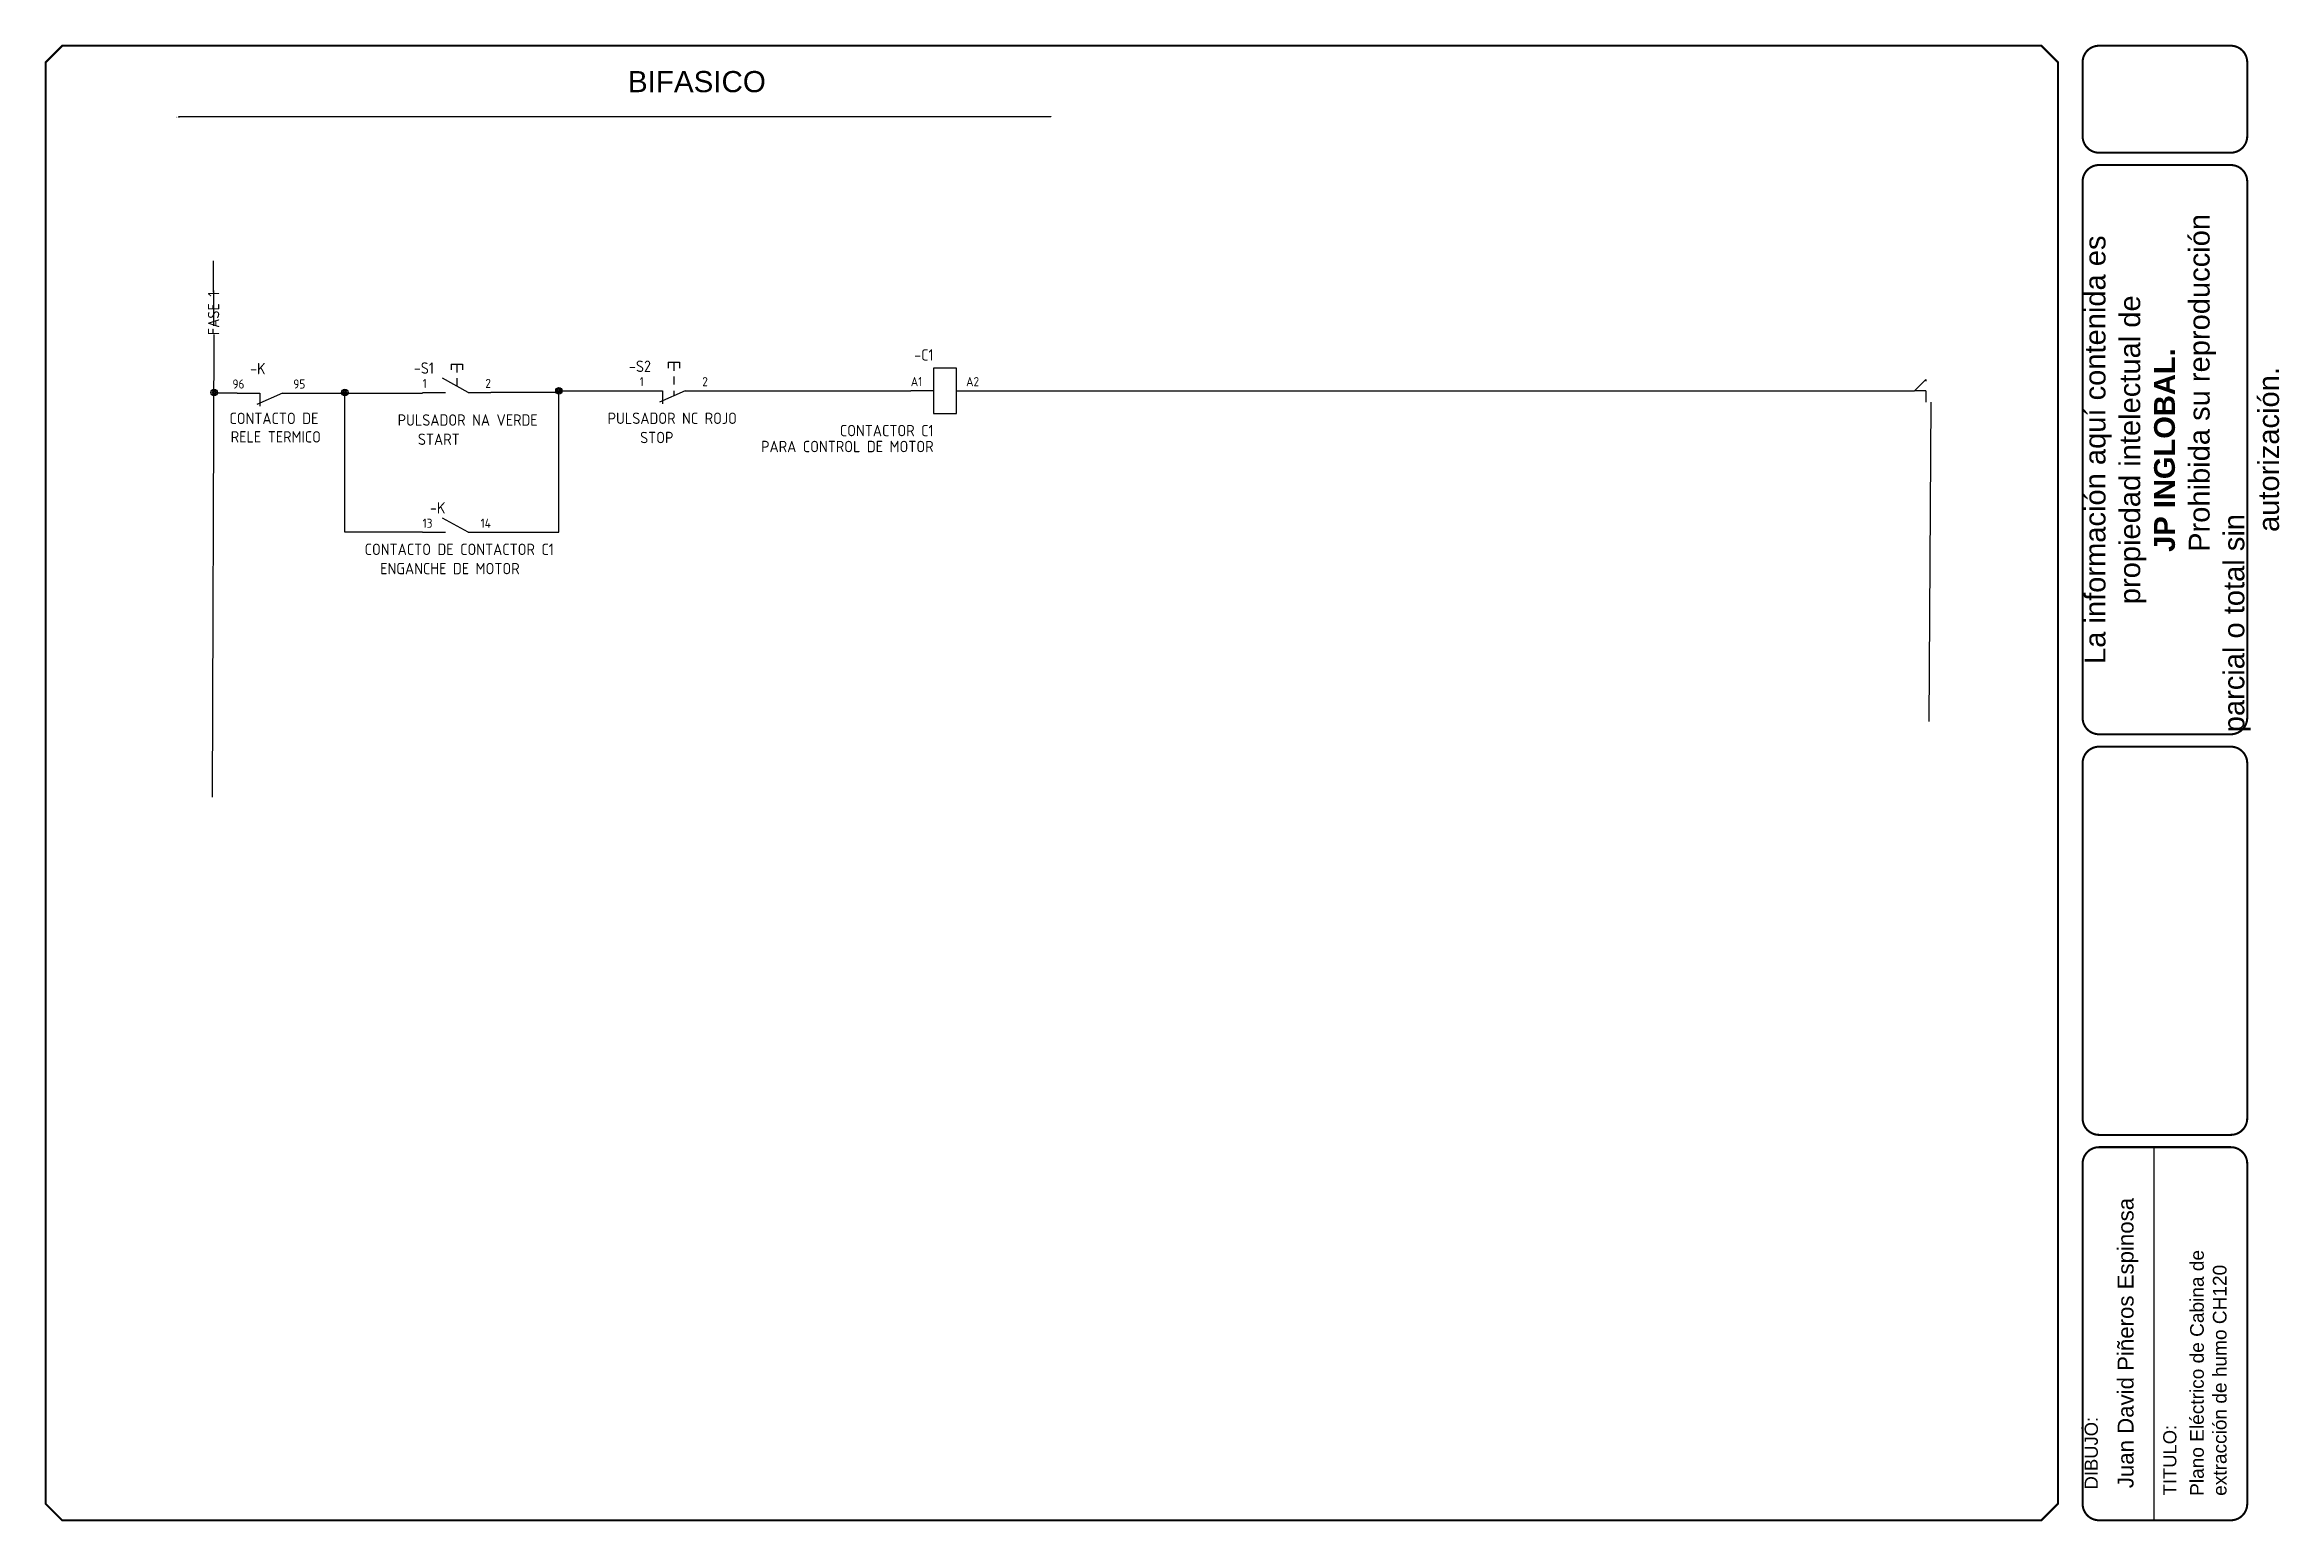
# Model space of a CAD drawing. Header units: inches. Extents: x 1 to 983, y 0 to 649.
import ezdxf
from ezdxf.enums import TextEntityAlignment as Align

# ---------------------------------------------------------------- set-up
doc = ezdxf.new("R2010")
doc.units = ezdxf.units.IN
doc.header["$MEASUREMENT"] = 0
for name, color, linetype in [('DESC', 150, 'Continuous'), ('DESCCHILD', 20, 'Continuous'), ('LOC', 8, 'Continuous'), ('MISC', 7, 'Continuous'), ('SYMS', 7, 'Continuous'), ('TAGS', 150, 'Continuous'), ('TERMS', 123, 'Continuous'), ('TITLE', 7, 'Continuous'), ('YEL_14_THHN', 7, 'Continuous')]:
    doc.layers.add(name, color=color, linetype=linetype)
doc.styles.get("Standard").update_dxf_attribs({"font": 'arial.ttf'})
doc.styles.add('WD_IEC', font='ISOCP2.shx', dxfattribs={"width": 0.9, "height": 4})
doc.dimstyles.get("Standard").update_dxf_attribs({"dimtxt": 0.18, "dimasz": 0.18, "dimexe": 0.18, "dimexo": 0.0625, "dimgap": 0.09, "dimtad": 0, "dimtih": 1, "dimtoh": 1, "dimdec": 4, "dimzin": 0, "dimdsep": 46, "dimtxsty": 'Standard', "dimcen": 0.09, "dimadec": 0, "dimazin": 0, "dimtfac": 1, "dimtdec": 4, "dimtofl": 0, "dimtmove": 0, "dimatfit": 3, "dimfxl": 1, "dimtolj": 1, "dimtzin": 0, "dimarcsym": 0})

# ---------------------------------------------------------------- blocks, each defined once
blk = doc.blocks.new('NO_NUM_acade_title')
blk.add_line((32.053, 5.711), (32.053, 0.032))
at = {"layer": 'TITLE'}
for p, q in [((30.594, 22.177), (30.594, 20.781)), ((30.594, 0.281), (30.594, 2.214))]:
    blk.add_line(p, q, dxfattribs=at)
at = {"layer": 'TITLE', "const_width": 0.0312}
blk.add_lwpolyline([(30.594, 0.281), (30.594, 22.177), (30.344, 22.427), (0.281, 22.427), (0.031, 22.177), (0.031, 0.281), (0.281, 0.031), (30.344, 0.031)], close=True, dxfattribs=at)
for points in [[(31.219, 22.427, 0.414214), (30.969, 22.177, 0.414214)], [(33.469, 22.177, 0.414214), (33.219, 22.427, 0.414214)], [(30.969, 21.052, 0.414214), (31.219, 20.802, 0.414214)], [(33.219, 20.802, 0.414214), (33.469, 21.052, 0.414214)], [(31.219, 20.615, 0.414214), (30.969, 20.365, 0.414214)], [(33.469, 20.365, 0.414214), (33.219, 20.615, 0.414214)], [(30.969, 12.219, 0.414214), (31.219, 11.969, 0.414214)], [(33.219, 11.969, 0.414214), (33.469, 12.219, 0.414214)], [(31.219, 11.781, 0.414214), (30.969, 11.531, 0.414214)], [(33.469, 11.531, 0.414214), (33.219, 11.781, 0.414214)], [(30.969, 6.135, 0.414214), (31.219, 5.885, 0.414214)], [(33.219, 5.885, 0.414214), (33.469, 6.135, 0.414214)], [(31.219, 5.698, 0.414214), (30.969, 5.448, 0.414214)], [(33.469, 5.448, 0.414214), (33.219, 5.698, 0.414214)], [(30.969, 0.281, 0.414214), (31.219, 0.031, 0.414214)], [(33.219, 0.031, 0.414214), (33.469, 0.281, 0.414214)]]:
    blk.add_lwpolyline(points, format="xyb", dxfattribs=at)
for points in [[(33.219, 22.427), (31.219, 22.427)], [(30.969, 22.177), (30.969, 21.052)], [(33.469, 22.177), (33.469, 21.052)], [(33.219, 20.802), (31.219, 20.802)], [(30.969, 20.365), (30.969, 12.219)], [(33.219, 20.615), (31.219, 20.615)], [(33.469, 20.365), (33.469, 12.219)], [(31.219, 11.969), (33.219, 11.969)], [(31.219, 11.781), (33.219, 11.781)], [(31.219, 5.885), (33.219, 5.885)], [(30.969, 5.448), (30.969, 0.281)], [(31.219, 5.698), (33.219, 5.698)], [(33.469, 5.448), (33.469, 0.281)], [(31.219, 0.031), (33.219, 0.031)]]:
    blk.add_lwpolyline(points, dxfattribs=at)
at = {"layer": 'TITLE', "color": 7, "const_width": 0.0312}
for points in [[(30.969, 11.531), (30.969, 6.135)], [(33.469, 11.531), (33.469, 6.135)]]:
    blk.add_lwpolyline(points, dxfattribs=at)
at = {"attachment_point": 1, "rotation": 90}
for s, width, heights, insert, char_height in [('\\pi1.0376;La información aquí contenida es \\P\\pi1.9451;propiedad intelectual de\\P\\pi2.7397;{\\fArial|b1|i0|c0|p34;JP INGLOBAL. \\P\\pi0.014096;}Prohibida su reproducción parcial o total sin \\P\\pi3.0418;autorización.', 8.53399, [2.581], (31, 12), 0.31623), ('Juan David Piñeros Espinosa', 4.87681, [0], (31.501, 0.518), 0.24167), ('DIBUJÓ:', 1.84714, [0], (31, 0.5), 0.2), ('TITULO:', 0.5, [0], (32.193, 0.41), 0.2)]:
    blk.add_mtext_dynamic_manual_height_columns(s, width=width, gutter_width=1, heights=heights, dxfattribs=dict(at, insert=insert, char_height=char_height))
blk = doc.blocks.new('*D25')
at = {"layer": 'Defpoints', "color": 0, "transparency": 16777216}
for p in [(59.62, 617.6), (442.97, 617.54), (442.97, 617.54)]:
    blk.add_point(p, dxfattribs=at)
at = {"layer": 'DESC', "color": 0, "lineweight": -2, "transparency": 16777216}
for p, q in [((59.62, 617.54), (59.42, 617.54)), ((59.62, 617.54), (59.62, 617.36)), ((442.79, 617.54), (59.8, 617.54)), ((442.97, 617.6), (442.97, 617.72))]:
    blk.add_line(p, q, dxfattribs=at)
at = {"layer": 'DESC', "color": 0, "transparency": 16777216}
for points in [[(59.8, 617.57), (59.8, 617.51), (59.62, 617.54)], [(442.79, 617.57), (442.79, 617.51), (442.97, 617.54)]]:
    blk.add_solid(points, dxfattribs=at)
at = {"layer": 'DESC', "color": 0, "transparency": 16777216, "insert": (58.84, 617.54), "char_height": 0.18, "attachment_point": 5}
blk.add_mtext('\\A1;110 VAC', dxfattribs=at)
blk = doc.blocks.new('HPB11')
for p, q in [((-1.25, 6.25), (1.25, 6.25)), ((-1.25, 6.25), (-1.25, 5)), ((0, 6.25), (0, 4.38)), ((1.25, 6.25), (1.25, 5)), ((-7.5, 0), (-2.5, 0)), ((2.5, 0), (-3.12, 3.12)), ((0, 3.12), (0, 1.39)), ((2.5, 0), (7.5, 0))]:
    blk.add_line(p, q)
at = {"style": 'WD_IEC'}
for tag, p in [('INST', (-5, 10.12)), ('TAG1', (-5, 4.12)), ('LOC', (-5, 7.12)), ('DESC1', (-5, -10.5)), ('DESC3', (-5, -16.5)), ('DESC2', (-5, -13.5))]:
    blk.add_attdef(tag, text='', height=2.5, dxfattribs=at).set_placement(p, align=Align.RIGHT)
for tag, p, height, flags in [('MFG', (4.92, 12.12), 1.5, 9), ('CAT', (4.92, 9.62), 1.5, 9), ('X4TERM01', (-7.5, 0), 0.32, 1), ('TERM01', (-7.5, 1), 2, 8), ('X8LINK', (0, 0), 0.32, 1), ('X1TERM02', (7.5, 0), 0.32, 1), ('ASSYCODE', (3.5, -2.75), 1, 1), ('FAMILY', (3.5, -4.25), 1, 1), ('CATDESC', (3.5, -5.75), 1, 1), ('CONTACT', (3.5, -7.5), 1, 1), ('COMMON', (4.75, -8.75), 1, 1)]:
    blk.add_attdef(tag, p, '', height=height, dxfattribs=dict(at, flags=flags))
at = {"style": 'WD_IEC', "flags": 8}
blk.add_attdef('TERM02', text='', height=2, dxfattribs=at).set_placement((7.5, 1), align=Align.RIGHT)
at = {"lineweight": 15, "style": 'WD_IEC'}
blk.add_attdef('XREF', text='', height=2.5, dxfattribs=at).set_placement((-5, -7.5), align=Align.RIGHT)
blk = doc.blocks.new('HCR21')
for p, q in [((-7.5, 0), (-2.5, 0)), ((2.5, 0), (-3.12, 3.12)), ((2.5, 0), (7.5, 0))]:
    blk.add_line(p, q)
at = {"style": 'WD_IEC'}
for tag, p in [('INST', (-2.5, 10.12)), ('TAG2', (-2.5, 4.12)), ('LOC', (-2.5, 7.12)), ('DESC2', (-2.5, -12.25)), ('DESC1', (-2.5, -9.25)), ('DESC3', (-2.5, -15.25))]:
    blk.add_attdef(tag, text='', height=2.5, dxfattribs=at).set_placement(p, align=Align.RIGHT)
for tag, p, height, flags in [('X4TERM01', (-7.5, 0), 0.32, 1), ('TERM01', (-7.5, 1), 2, 8), ('X2LINK', (0, 2.27), 0.32, 1), ('X8LINK', (0, 0.77), 0.32, 1), ('X1TERM02', (7.5, 0), 0.32, 1), ('CONTACT', (6.5, -2.25), 1, 1), ('FAMILY', (6.5, -3.75), 1, 1), ('COMMON', (7.75, -3.5), 1, 1)]:
    blk.add_attdef(tag, p, '', height=height, dxfattribs=dict(at, flags=flags))
at = {"style": 'WD_IEC', "flags": 8}
for tag, height, p in [('TERM02', 2, (7.5, 1)), ('XREF', 2.5, (-2.5, -6.25))]:
    blk.add_attdef(tag, text='', height=height, dxfattribs=at).set_placement(p, align=Align.RIGHT)
blk = doc.blocks.new('HPB12')
for p, q in [((-1.25, 6.25), (1.25, 6.25)), ((-1.25, 6.25), (-1.25, 5)), ((0, 6.25), (0, 4.38)), ((1.25, 6.25), (1.25, 5)), ((-7.5, 0), (-2.5, 0)), ((2.5, 0), (-3.12, -2.5)), ((-2.5, 0), (-2.5, -2.87)), ((0, 3.12), (0, 1.39)), ((0, 0), (0, -1.11)), ((2.5, 0), (7.5, 0))]:
    blk.add_line(p, q)
at = {"style": 'WD_IEC'}
for tag, p in [('INST', (-5, 10.12)), ('TAG1', (-5, 4.12)), ('LOC', (-5, 7.12)), ('DESC1', (-5, -10.5)), ('DESC3', (-5, -16.5)), ('DESC2', (-5, -13.5))]:
    blk.add_attdef(tag, text='', height=2.5, dxfattribs=at).set_placement(p, align=Align.RIGHT)
for tag, p, height, flags in [('MFG', (4.92, 12.12), 1.5, 9), ('CAT', (4.92, 9.62), 1.5, 9), ('X4TERM01', (-7.5, 0), 0.32, 1), ('TERM01', (-7.5, 1), 2, 8), ('X1TERM02', (7.5, 0), 0.32, 1), ('X8LINK', (0, -1.74), 0.32, 1), ('ASSYCODE', (3.5, -2.75), 1, 1), ('FAMILY', (3.5, -4.25), 1, 1), ('CATDESC', (3.5, -5.75), 1, 1), ('CONTACT', (3.5, -7.5), 1, 1), ('COMMON', (4.75, -8.75), 1, 1)]:
    blk.add_attdef(tag, p, '', height=height, dxfattribs=dict(at, flags=flags))
at = {"style": 'WD_IEC', "flags": 8}
blk.add_attdef('TERM02', text='', height=2, dxfattribs=at).set_placement((7.5, 1), align=Align.RIGHT)
at = {"lineweight": 15, "style": 'WD_IEC'}
blk.add_attdef('XREF', text='', height=2.5, dxfattribs=at).set_placement((-5, -7.5), align=Align.RIGHT)
blk = doc.blocks.new('WDDOT')
for radius in [0.72, 0.449, 0.223]:
    blk.add_circle((0, 0), radius)
blk = doc.blocks.new('HCR1')
for p, q in [((-2.5, 0), (-7.5, 0)), ((2.5, 0), (7.5, 0))]:
    blk.add_line(p, q)
blk.add_lwpolyline([(-2.5, -5), (2.5, -5), (2.5, 5), (-2.5, 5)], close=True)
at = {"style": 'WD_IEC'}
for tag, p in [('INST', (-2.5, 13.62)), ('LOC', (-2.5, 10.12)), ('TAG1', (-2.5, 6.62)), ('DESC1', (-2.5, -10)), ('DESC3', (-2.5, -17)), ('DESC2', (-2.5, -13.5))]:
    blk.add_attdef(tag, text='', height=2.5, dxfattribs=at).set_placement(p, align=Align.RIGHT)
for tag, p, height, flags in [('MFG', (4.92, 12.12), 1.5, 9), ('CAT', (4.92, 9.62), 1.5, 9), ('X2LINK', (0, 5), 0.32, 1), ('X4TERM01', (-7.5, 0), 0.32, 1), ('TERM01', (-7.5, 1), 2, 8), ('X1TERM02', (7.5, 0), 0.32, 1), ('X8LINK', (0, -5), 0.32, 1), ('ASSYCODE', (3.5, -1.5), 1, 1), ('FAMILY', (3.5, -3), 1, 1), ('CATDESC', (3.5, -4.5), 1, 1)]:
    blk.add_attdef(tag, p, '', height=height, dxfattribs=dict(at, flags=flags))
at = {"style": 'WD_IEC', "flags": 8}
blk.add_attdef('TERM02', text='', height=2, dxfattribs=at).set_placement((7.5, 1), align=Align.RIGHT)
at = {"lineweight": 15, "style": 'WD_IEC'}
for tag, p in [('NO', (26.25, 0)), ('NC', (26.25, -4))]:
    blk.add_attdef(tag, text='', height=2.5, dxfattribs=at).set_placement(p, align=Align.RIGHT)
for tag, p in [('XREFNO', (27.75, 0)), ('XREFNC', (27.75, -4))]:
    blk.add_attdef(tag, p, '', height=2.5, dxfattribs=at)
blk = doc.blocks.new('VT0_LGENERIC')
at = {"style": 'WD_IEC'}
blk.add_attdef('COLOR', text='', height=2.5, rotation=90, dxfattribs=at).set_placement((0, 0), align=Align.MIDDLE_CENTER)
at = {"style": 'WD_IEC', "flags": 1}
for tag, p in [('X2TERM01', (0, 4)), ('X8TERM01', (0, -4))]:
    blk.add_attdef(tag, p, '', height=0.16, rotation=90, dxfattribs=at)
at = {"style": 'WD_IEC'}
for tag, p in [('X2_TINY_DOT_DONT_REMOVE', (0, 4)), ('X8_TINY_DOT_DONT_REMOVE', (0, -4))]:
    blk.add_attdef(tag, p, '', height=0.0001, rotation=90, dxfattribs=at)
blk = doc.blocks.new('HCR22')
for p, q in [((-7.5, 0), (-2.5, 0)), ((2.5, 0), (-3.125, -2.5)), ((-2.5, 0), (-2.5, -2.8678)), ((2.5, 0), (7.5, 0))]:
    blk.add_line(p, q)
at = {"style": 'WD_IEC'}
for tag, p in [('INST', (-1.25, 10.125)), ('TAG2', (-1.25, 4.125)), ('LOC', (-1.25, 7.125)), ('DESC2', (-1.25, -12.25)), ('DESC1', (-1.25, -9.25)), ('DESC3', (-1.25, -15.25))]:
    blk.add_attdef(tag, text='', height=2.5, dxfattribs=at).set_placement(p, align=Align.RIGHT)
for tag, p, height, flags in [('TERM01', (-8.5, 1), 2, 8), ('X4TERM01', (-7.5, 0), 0.32, 1), ('X1TERM02', (7.5, 0), 0.32, 1), ('X2LINK', (0, -0.5), 0.32, 1), ('X8LINK', (0, -1.5), 0.32, 1), ('CONTACT', (7.75, -2.25), 1, 1), ('FAMILY', (7.75, -3.75), 1, 1), ('COMMON', (9, -3.5), 1, 1)]:
    blk.add_attdef(tag, p, '', height=height, dxfattribs=dict(at, flags=flags))
at = {"style": 'WD_IEC', "flags": 8}
for tag, height, p in [('TERM02', 2, (7.5, 1)), ('XREF', 2.5, (-1.25, -6.25))]:
    blk.add_attdef(tag, text='', height=height, dxfattribs=at).set_placement(p, align=Align.RIGHT)
blk = doc.blocks.new('HT0_248')
for p, q in [((-2.5, 0), (0, 2.5)), ((0, 0), (-2.5, 0)), ((0, 0), (0, -2.5))]:
    blk.add_line(p, q)
at = {"style": 'WD_IEC', "flags": 1}
for tag, p in [('X4TERM01', (-2.5, 0)), ('WDWSEQ', (-1.07, 0.99)), ('X2TERM01', (0, 2.5)), ('X8TERM01', (0, -2.5))]:
    blk.add_attdef(tag, p, '', height=0.4, dxfattribs=at)

msp = doc.modelspace()

# ---------------------------------------------------------------- linework, layer by layer
at = {"layer": 'YEL_14_THHN'}
for p, q in [((74.86473, 540.52015), (74.86473, 554.39491)), ((74.99752, 525.68919), (74.99752, 541.33705)), ((74.38728, 318.68708), (75.13031, 521.93015)), ((827.40578, 502.22775), (827.40578, 501.44668)), ((85.17689, 496.19779), (75.3588, 496.19779)), ((115.17689, 496.19779), (166.73792, 496.19779)), ((132.51844, 435.0154), (132.51844, 496.4597)), ((226.66049, 496.4597), (196.73792, 496.4597)), ((226.66049, 497.22775), (262.10064, 497.22775)), ((226.66049, 435.0154), (226.66049, 496.4597)), ((292.10064, 497.22775), (381.30405, 497.22775)), ((411.30405, 497.22775), (822.40578, 497.22775)), ((828.9187, 351.84369), (829.66174, 492.22775)), ((166.73792, 435.0154), (132.51844, 435.0154)), ((196.73792, 435.0154), (226.66049, 435.0154))]:
    msp.add_line(p, q, dxfattribs=at)

# ---------------------------------------------------------------- block references
at = {"layer": 'LOC', "color": 7, "xscale": 28.93527259246057, "yscale": 28.93527259246057, "zscale": 28.93527259246057}
msp.add_blockref('NO_NUM_acade_title', (0.19135, -0.07108), dxfattribs=at)
at = {"layer": 'SYMS'}
ref = msp.add_blockref('VT0_LGENERIC', (74.86473, 531.22515), dxfattribs=dict(at, xscale=2, yscale=2, zscale=2))
ref.add_attrib('X8_TINY_DOT_DONT_REMOVE', '.', (74.86473, 521.93015), dxfattribs={"layer": 'MISC', "height": 0.0002, "rotation": 90, "style": 'WD_IEC'})
ref.add_attrib('X2_TINY_DOT_DONT_REMOVE', '.', (74.86473, 540.52015), dxfattribs={"layer": 'MISC', "height": 0.0002, "rotation": 90, "style": 'WD_IEC'})
ref.add_attrib('COLOR', 'FASE 1', dxfattribs={"layer": 'MISC', "height": 5, "rotation": 90, "style": 'WD_IEC'}).set_placement((74.86473, 531.22515), align=Align.MIDDLE_CENTER)
ref = msp.add_blockref('HCR1', (396.30405, 497.22775), dxfattribs=dict(at, xscale=2, yscale=2, zscale=2))
ref.add_attrib('TERM02', 'A2', dxfattribs={"layer": 'TERMS', "height": 4, "style": 'WD_IEC', "flags": 8}).set_placement((411.30405, 499.22775), align=Align.RIGHT)
ref.add_attrib('TERM01', 'A1', (381.30405, 499.22775), dxfattribs={"layer": 'TERMS', "height": 4, "style": 'WD_IEC', "flags": 8})
ref.add_attrib('DESC2', 'PARA CONTROL DE MOTOR', dxfattribs={"layer": 'DESC', "height": 5, "style": 'WD_IEC'}).set_placement((391.30405, 470.22775), align=Align.RIGHT)
ref.add_attrib('DESC1', 'CONTACTOR C1', dxfattribs={"layer": 'DESC', "height": 5, "style": 'WD_IEC'}).set_placement((391.30405, 477.22775), align=Align.RIGHT)
ref.add_attrib('TAG1', '-C1', dxfattribs={"layer": 'TAGS', "height": 5, "style": 'WD_IEC'}).set_placement((391.30405, 510.47775), align=Align.RIGHT)
ref = msp.add_blockref('HCR22', (100.17689, 496.19779), dxfattribs=dict(at, xscale=2, yscale=2, zscale=2))
ref.add_attrib('TERM02', '95', dxfattribs={"layer": 'TERMS', "height": 4, "style": 'WD_IEC', "flags": 8}).set_placement((115.17689, 498.19779), align=Align.RIGHT)
ref.add_attrib('TERM01', '96', (83.17689, 498.19779), dxfattribs={"layer": 'TERMS', "height": 4, "style": 'WD_IEC', "flags": 8})
ref.add_attrib('DESC2', 'RELE TERMICO', dxfattribs={"layer": 'DESCCHILD', "height": 5, "style": 'WD_IEC'}).set_placement((122.04248, 474.47615), align=Align.RIGHT)
ref.add_attrib('DESC1', 'CONTACTO DE ', dxfattribs={"layer": 'DESCCHILD', "height": 5, "style": 'WD_IEC'}).set_placement((123.78459, 482.59283), align=Align.RIGHT)
ref.add_attrib('TAG2', '-K', dxfattribs={"layer": 'TAGS', "height": 5, "style": 'WD_IEC'}).set_placement((97.67689, 504.44779), align=Align.RIGHT)
ref = msp.add_blockref('HPB11', (181.73792, 496.4597), dxfattribs=dict(at, xscale=2, yscale=2, zscale=2))
ref.add_attrib('TERM02', '2', dxfattribs={"layer": 'TERMS', "height": 4, "style": 'WD_IEC', "flags": 8}).set_placement((196.73792, 498.4597), align=Align.RIGHT)
ref.add_attrib('TERM01', '1', (166.73792, 498.4597), dxfattribs={"layer": 'TERMS', "height": 4, "style": 'WD_IEC', "flags": 8})
ref.add_attrib('DESC2', 'START', dxfattribs={"layer": 'DESC', "height": 5, "style": 'WD_IEC'}).set_placement((183.03061, 473.41809), align=Align.RIGHT)
ref.add_attrib('DESC1', 'PULSADOR NA VERDE', dxfattribs={"layer": 'DESC', "height": 5, "style": 'WD_IEC'}).set_placement((217.30196, 481.86668), align=Align.RIGHT)
ref.add_attrib('TAG1', '-S1', dxfattribs={"layer": 'TAGS', "height": 5, "style": 'WD_IEC'}).set_placement((171.73792, 504.7097), align=Align.RIGHT)
ref = msp.add_blockref('HPB12', (277.10064, 497.22775), dxfattribs=dict(at, xscale=2, yscale=2, zscale=2))
ref.add_attrib('TERM02', '2', dxfattribs={"layer": 'TERMS', "height": 4, "style": 'WD_IEC', "flags": 8}).set_placement((292.10064, 499.22775), align=Align.RIGHT)
ref.add_attrib('TERM01', '1', (262.10064, 499.22775), dxfattribs={"layer": 'TERMS', "height": 4, "style": 'WD_IEC', "flags": 8})
ref.add_attrib('DESC2', 'STOP', dxfattribs={"layer": 'DESC', "height": 5, "style": 'WD_IEC'}).set_placement((276.96956, 474.18614), align=Align.RIGHT)
ref.add_attrib('DESC1', 'PULSADOR NC ROJO', dxfattribs={"layer": 'DESC', "height": 5, "style": 'WD_IEC'}).set_placement((304.85753, 482.63473), align=Align.RIGHT)
ref.add_attrib('TAG1', '-S2', dxfattribs={"layer": 'TAGS', "height": 5, "style": 'WD_IEC'}).set_placement((267.10064, 505.47775), align=Align.RIGHT)
at = {"layer": 'SYMS', "xscale": 2, "yscale": 2, "zscale": 2}
for p in [(75.15949, 496.4597), (132.51844, 496.4597), (226.66049, 497.22775)]:
    msp.add_blockref('WDDOT', p, dxfattribs=at)
at = {"layer": 'SYMS'}
ref = msp.add_blockref('HCR21', (181.73792, 435.0154), dxfattribs=dict(at, xscale=2, yscale=2, zscale=2))
ref.add_attrib('TERM02', '14', dxfattribs={"layer": 'TERMS', "height": 4, "style": 'WD_IEC', "flags": 8}).set_placement((196.73792, 437.0154), align=Align.RIGHT)
ref.add_attrib('TERM01', '13', (166.73792, 437.0154), dxfattribs={"layer": 'TERMS', "height": 4, "style": 'WD_IEC', "flags": 8})
ref.add_attrib('DESC2', 'ENGANCHE DE MOTOR', dxfattribs={"layer": 'DESCCHILD', "height": 5, "style": 'WD_IEC'}).set_placement((209.38047, 416.58211), align=Align.RIGHT)
ref.add_attrib('DESC1', 'CONTACTO DE CONTACTOR C1', dxfattribs={"layer": 'DESCCHILD', "height": 5, "style": 'WD_IEC'}).set_placement((224.42088, 425.0307), align=Align.RIGHT)
ref.add_attrib('TAG2', '-K', dxfattribs={"layer": 'TAGS', "height": 5, "style": 'WD_IEC'}).set_placement((176.73792, 443.2654), align=Align.RIGHT)
at = {"layer": 'YEL_14_THHN', "xscale": 2, "yscale": 2, "zscale": 2}
msp.add_blockref('HT0_248', (827.40578, 497.22775), dxfattribs=at)

# ---------------------------------------------------------------- texts
at = {"insert": (943.53608, 11.57251), "char_height": 5.9983593, "attachment_point": 1, "rotation": 90}
msp.add_mtext_dynamic_manual_height_columns('Plano Eléctrico de Cabina de extracción de humo CH120', width=126.407416, gutter_width=1, heights=[0], dxfattribs=at)
at = {"layer": 'DESC', "color": 7, "insert": (256.9842, 637.7386), "char_height": 9.294767, "attachment_point": 1}
msp.add_mtext_dynamic_manual_height_columns('BIFASICO', width=55.6893431, gutter_width=1, heights=[0], dxfattribs=at)

# ---------------------------------------------------------------- dimensions: what is measured, and where the dimension line sits
at = {"layer": 'DESC', "color": 7}
dim = msp.add_linear_dim(base=(442.96744, 617.54012), p1=(59.62414, 617.60366), p2=(442.96744, 617.54012), text='110 VAC', dimstyle='Standard', dxfattribs=at)
dim.commit()
dim.dimension.update_dxf_attribs({"geometry": '*D25', "text_midpoint": (58.84304, 617.54012), "dimtype": 160})

doc.saveas('drawing.dxf')
